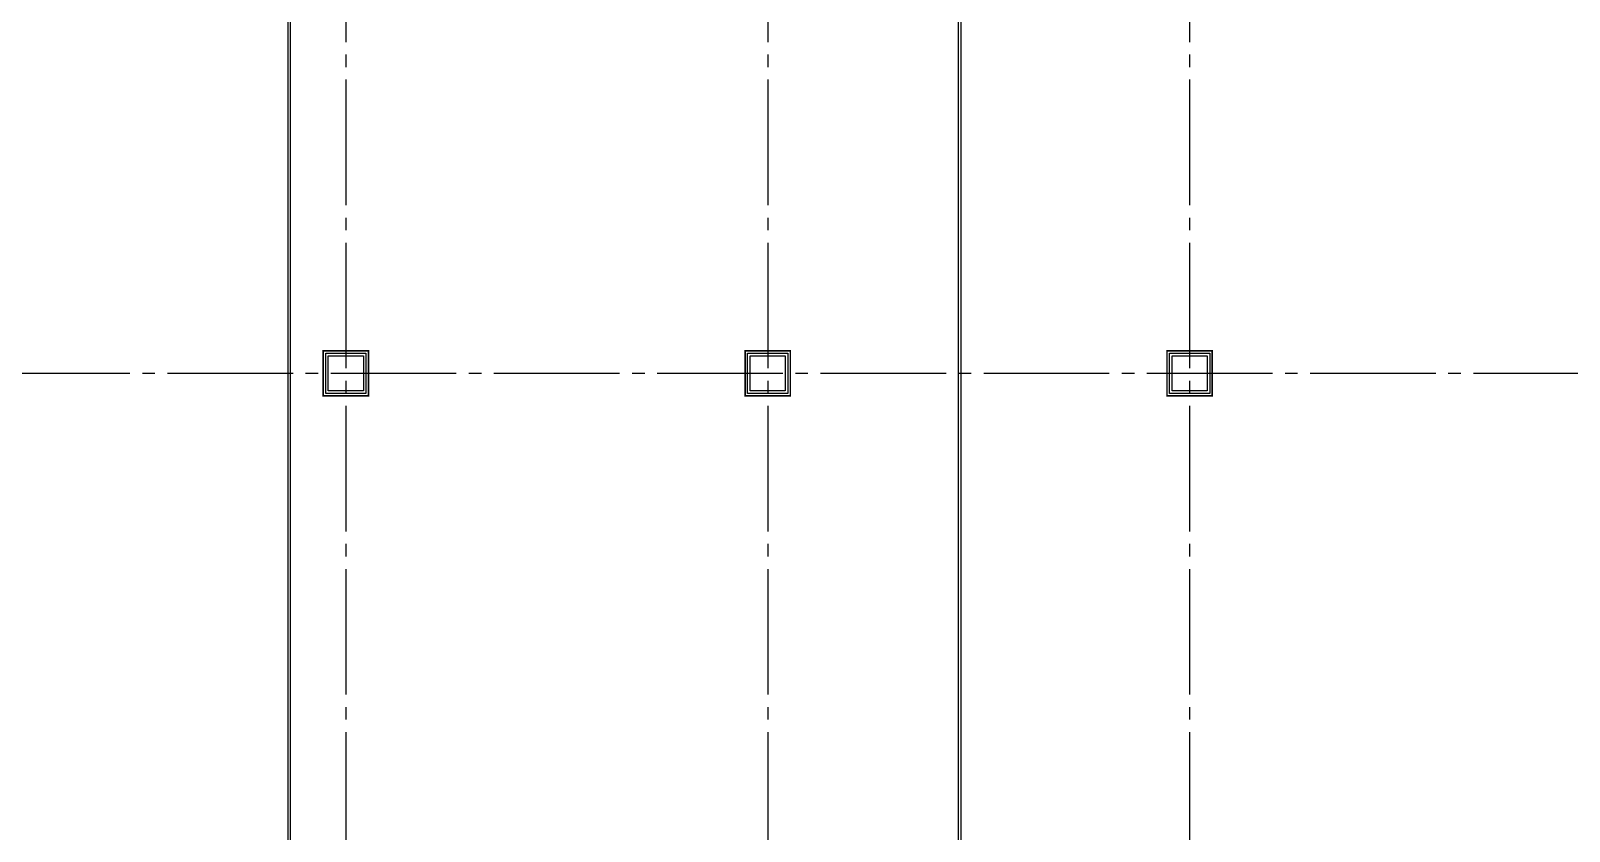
# Model space of a CAD drawing. Extents: x -18489 to 195597, y -1599 to 112111.
# Drawn here: x 4533 to 7596, y 3587 to 5182 of the extents above; entities that cross this region are included whole.
import ezdxf
from ezdxf.enums import TextEntityAlignment as Align

# ---------------------------------------------------------------- set-up
doc = ezdxf.new("R2010")
doc.units = 0
doc.header["$LTSCALE"] = 100
doc.linetypes.add('X-S-FAB-L10$0$COL-CEN-LIN', pattern=[3.25, 2.5, -0.25, 0.25, -0.25])
for name, color, linetype in [('188K-SM-03-F10-ARCH-PA-Y2257103$0$K-AREA', 53, 'Continuous'), ('188K-SM-03-F10-ARCH-PA-Y2257103$0$K-AREA-細區', 53, 'Continuous'), ('188K-SM-03-F10-ARCH-PA-Y2257103$0$K-P1S-4.2-單抗', 53, 'Continuous'), ('188K-SM-03-F10-ARCH-PA-Y2257103$0$K-P2D-4.2-雙抗', 53, 'Continuous'), ('X-S-FAB-L10$0$0-DIM-TXT', 8, 'Continuous'), ('X-S-FAB-L10$0$BLOCK', 8, 'Continuous'), ('X-S-FAB-L10$0$CCL', 8, 'X-S-FAB-L10$0$COL-CEN-LIN'), ('X-S-FAB-L10$0$COL-S', 8, 'Continuous')]:
    doc.layers.add(name, color=color, linetype=linetype)
doc.styles.add('X-S-FAB-L10$0$CHINA', font='simplex.shx', dxfattribs={"width": 0.75, "bigfont": 'chineset.shx'})
doc.styles.add('X-S-FAB-L10$0$Standard', font='', dxfattribs={"width": 0.8})
doc.styles.add('X-S-FAB-L10$0$TG_NOTE_TEXT', font='simplex.shx', dxfattribs={"width": 0.75, "bigfont": 'chineset.shx'})
doc.styles.get('X-S-FAB-L10$0$Standard').set_extended_font_data('Microsoft JhengHei')

# ---------------------------------------------------------------- blocks, each defined once
blk = doc.blocks.new('X-S-FAB-L10$0$FAB2-L05')
at = {"layer": 'X-S-FAB-L10$0$CCL'}
for p, q in [((-21000, 11005), (-21000, 0)), ((-20160, 11005), (-20160, 0)), ((-19320, 11005), (-19320, 0)), ((-26880, 5220), (1210, 5220))]:
    blk.add_line(p, q, dxfattribs=at)
at = {"layer": 'X-S-FAB-L10$0$COL-S'}
for points in [[(-21035, 5255), (-20965, 5255), (-20965, 5185), (-21035, 5185)], [(-20195, 5255), (-20125, 5255), (-20125, 5185), (-20195, 5185)], [(-19355, 5255), (-19285, 5255), (-19285, 5185), (-19355, 5185)]]:
    blk.add_lwpolyline(points, close=True, dxfattribs=at)
blk = doc.blocks.new('X-S-FAB-L10')
at = {"layer": 'X-S-FAB-L10$0$COL-S'}
for p, q in [((5125, 4535), (5195, 4535)), ((5125, 4465), (5125, 4535)), ((5195, 4535), (5195, 4465)), ((5965, 4535), (6035, 4535)), ((5965, 4465), (5965, 4535)), ((6035, 4535), (6035, 4465)), ((6805, 4535), (6875, 4535)), ((6805, 4465), (6805, 4535)), ((6875, 4535), (6875, 4465)), ((5195, 4465), (5125, 4465)), ((6035, 4465), (5965, 4465)), ((6875, 4465), (6805, 4465))]:
    blk.add_line(p, q, dxfattribs=at)
at = {"layer": 'X-S-FAB-L10$0$BLOCK'}
blk.add_blockref('X-S-FAB-L10$0$FAB2-L05', (26160, -720), dxfattribs=at)
at = {"style": 'X-S-FAB-L10$0$TG_NOTE_TEXT', "width": 0.5, "flags": 1}
for p in [(7463.301, 9020), (18268.251, 8649), (11197.77, 4800.167), (16485.801, 4800.167), (25420.27, 2635), (13360, 320.001, 0), (7463.301, -33.333)]:
    blk.add_attdef('WH', text='', height=20, dxfattribs=at).set_placement(p, align=Align.BOTTOM_LEFT)
at = {"width": 0.5}
for style, p in [('X-S-FAB-L10$0$TG_NOTE_TEXT', (7585, 9020)), ('X-S-FAB-L10$0$TG_NOTE_TEXT', (18389.95, 8649)), ('X-S-FAB-L10$0$TG_NOTE_TEXT', (11117.5, 4813.5)), ('X-S-FAB-L10$0$TG_NOTE_TEXT', (16607.5, 4813.5)), ('X-S-FAB-L10$0$TG_NOTE_TEXT', (25350, 2635)), ('X-S-FAB-L10$0$Standard', (13129.375, 325.001, 0)), ('X-S-FAB-L10$0$TG_NOTE_TEXT', (7585, -20))]:
    blk.add_attdef('DESC', text='', height=10, dxfattribs=dict(at, style=style)).set_placement(p, align=Align.BOTTOM_LEFT)
for tag, style, p in [('TYPE', 'X-S-FAB-L10$0$TG_NOTE_TEXT', (7619.286, 9020)), ('NO', 'X-S-FAB-L10$0$TG_NOTE_TEXT', (7650.095, 9020)), ('TYPE', 'X-S-FAB-L10$0$TG_NOTE_TEXT', (18424.236, 8649)), ('NO', 'X-S-FAB-L10$0$TG_NOTE_TEXT', (18455.045, 8649)), ('NO', 'X-S-FAB-L10$0$TG_NOTE_TEXT', (11088.595, 4813.5)), ('TYPE', 'X-S-FAB-L10$0$TG_NOTE_TEXT', (11151.786, 4813.5)), ('TYPE', 'X-S-FAB-L10$0$TG_NOTE_TEXT', (16641.786, 4813.5)), ('NO', 'X-S-FAB-L10$0$TG_NOTE_TEXT', (16672.595, 4813.5)), ('NO', 'X-S-FAB-L10$0$TG_NOTE_TEXT', (25313, 2635)), ('TYPE', 'X-S-FAB-L10$0$TG_NOTE_TEXT', (25350, 2635)), ('NO', 'X-S-FAB-L10$0$Standard', (13100, 320.001, 0)), ('TYPE', 'X-S-FAB-L10$0$Standard', (13129.375, 320.001, 0)), ('TYPE', 'X-S-FAB-L10$0$TG_NOTE_TEXT', (7619.286, -20)), ('NO', 'X-S-FAB-L10$0$TG_NOTE_TEXT', (7650.095, -20))]:
    blk.add_attdef(tag, text='', height=10, dxfattribs=dict(at, style=style)).set_placement(p, align=Align.BOTTOM_RIGHT)
for rotation, style, p in [(180, 'X-S-FAB-L10$0$Standard', (317.625, 7480)), (180, 'X-S-FAB-L10$0$Standard', (1217.625, 7480)), (90, 'X-S-FAB-L10$0$TG_NOTE_TEXT', (24310, 3647.5)), (270, 'X-S-FAB-L10$0$TG_NOTE_TEXT', (17080, 1605))]:
    blk.add_attdef('DESC', text='', height=10, rotation=rotation, dxfattribs=dict(at, style=style)).set_placement(p, align=Align.BOTTOM_LEFT)
for tag, rotation, style, p in [('TYPE', 180, 'X-S-FAB-L10$0$Standard', (317.625, 7480)), ('NO', 180, 'X-S-FAB-L10$0$Standard', (347, 7480)), ('TYPE', 180, 'X-S-FAB-L10$0$Standard', (1217.625, 7480)), ('NO', 180, 'X-S-FAB-L10$0$Standard', (1247, 7480)), ('TYPE', 90, 'X-S-FAB-L10$0$TG_NOTE_TEXT', (24310, 3647.5)), ('NO', 90, 'X-S-FAB-L10$0$TG_NOTE_TEXT', (24310, 3610.5)), ('TYPE', 270, 'X-S-FAB-L10$0$TG_NOTE_TEXT', (17080, 1605)), ('NO', 270, 'X-S-FAB-L10$0$TG_NOTE_TEXT', (17080, 1573))]:
    blk.add_attdef(tag, text='', height=10, rotation=rotation, dxfattribs=dict(at, style=style)).set_placement(p, align=Align.BOTTOM_RIGHT)
at = {"style": 'X-S-FAB-L10$0$TG_NOTE_TEXT', "width": 0.5, "flags": 1}
for rotation, p in [(180, (43, 7480)), (180, (943, 7480)), (90, (24310, 3717.77)), (270, (17080, 1711.699))]:
    blk.add_attdef('WH', text='', height=20, rotation=rotation, dxfattribs=at).set_placement(p, align=Align.BOTTOM_LEFT)
at = {"layer": 'X-S-FAB-L10$0$0-DIM-TXT', "style": 'X-S-FAB-L10$0$CHINA', "width": 0.75}
for p in [(667.414, 7855.1, -2689.4), (22627.353, 6728.814), (25644.722, 6728.814), (24778.787, 5569.051), (1118.252, 4980), (417.801, 4594.623), (23874.84, 4355), (22927.43, 4330.122), (23749.869, 3901.367), (417.801, 3765.236), (1118.252, 3730), (417.801, 3115.79), (536.882, 2227.832), (16908.994, 1782.652), (888.445, 880.466), (16977.43, 750), (18878.841, 750), (25641.221, 553.233), (21364.03, 526.894)]:
    blk.add_attdef('HIG', text='', height=80, dxfattribs=at).set_placement(p, align=Align.MIDDLE_LEFT)
blk = doc.blocks.new('188K-SM-03-F10-ARCH-PA-Y2257103')
at = {"layer": '188K-SM-03-F10-ARCH-PA-Y2257103$0$K-AREA', "color": 1, "const_width": 3}
for points in [[(5115, 4545), (5205, 4545), (5205, 4455), (5115, 4455)], [(5955, 4545), (6045, 4545), (6045, 4455), (5955, 4455)], [(6795, 4545), (6885, 4545), (6885, 4455), (6795, 4455)]]:
    blk.add_lwpolyline(points, close=True, dxfattribs=at)
at = {"layer": '188K-SM-03-F10-ARCH-PA-Y2257103$0$K-AREA-細區', "const_width": 1}
for points in [[(5115, 4545), (5205, 4545), (5205, 4455), (5115, 4455)], [(5955, 4545), (6045, 4545), (6045, 4455), (5955, 4455)], [(6795, 4545), (6885, 4545), (6885, 4455), (6795, 4455)]]:
    blk.add_lwpolyline(points, close=True, dxfattribs=at)
at = {"layer": '188K-SM-03-F10-ARCH-PA-Y2257103$0$K-P1S-4.2-單抗'}
for points in [[(5115, 4545), (5205, 4545), (5205, 4455), (5115, 4455)], [(5120, 4540), (5200, 4540), (5200, 4460), (5120, 4460)], [(5955, 4545), (6045, 4545), (6045, 4455), (5955, 4455)], [(5960, 4540), (6040, 4540), (6040, 4460), (5960, 4460)], [(6795, 4545), (6885, 4545), (6885, 4455), (6795, 4455)], [(6800, 4540), (6880, 4540), (6880, 4460), (6800, 4460)]]:
    blk.add_lwpolyline(points, close=True, dxfattribs=at)
at = {"layer": '188K-SM-03-F10-ARCH-PA-Y2257103$0$K-P2D-4.2-雙抗'}
for p, q in [((5045, 2106), (5045, 8295)), ((5045, 2106), (5045, 8295)), ((5045, 2106), (5045, 8295)), ((5050, 2106), (5050, 8295)), ((5050, 2106), (5050, 8295)), ((5050, 2106), (5050, 8295)), ((6380, 2106), (6380, 8295)), ((6380, 2106), (6380, 8295)), ((6380, 2106), (6380, 8295)), ((6385, 2106), (6385, 8295)), ((6385, 2106), (6385, 8295)), ((6385, 2106), (6385, 8295))]:
    blk.add_line(p, q, dxfattribs=at)

msp = doc.modelspace()

# ---------------------------------------------------------------- block references
for name in ['X-S-FAB-L10', '188K-SM-03-F10-ARCH-PA-Y2257103']:
    msp.add_blockref(name, (0, 0))

doc.saveas('drawing.dxf')
